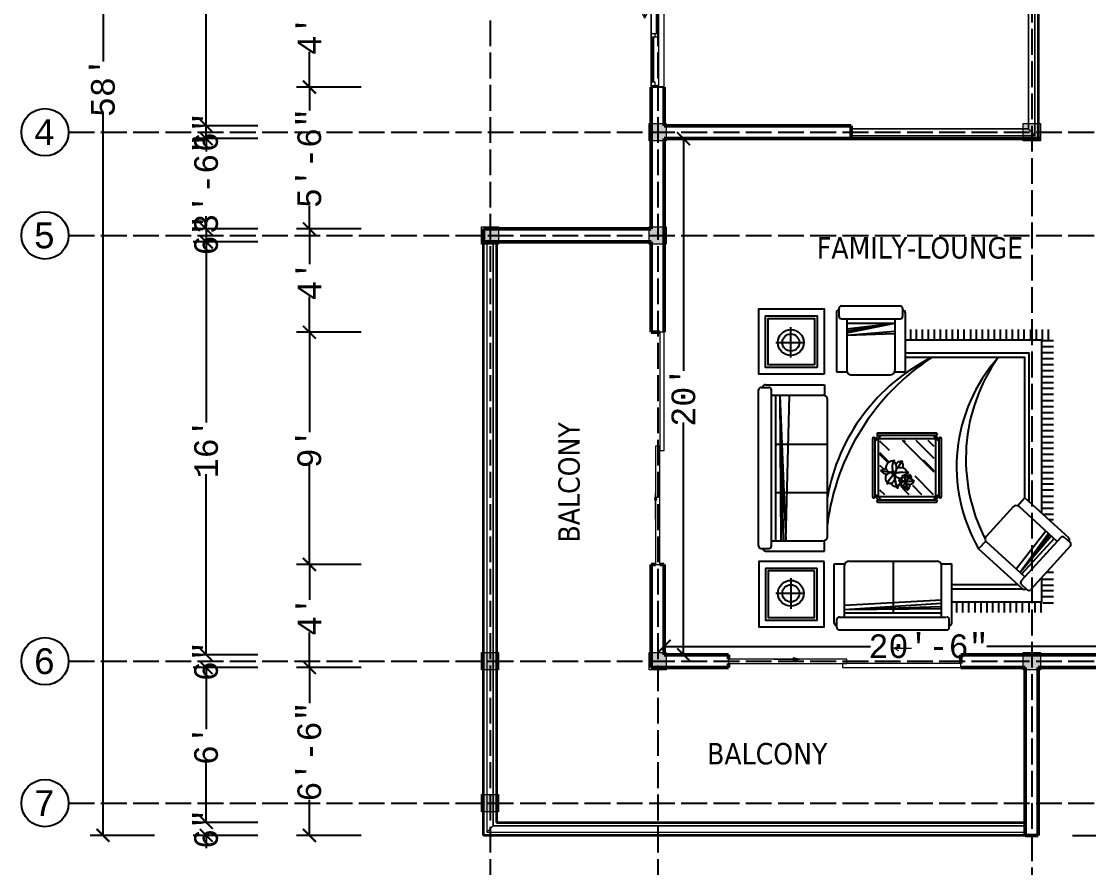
# Model space of a CAD drawing. Header units: inches. Extents: x 8351 to 42256, y 21052 to 33437.
# Drawn here: x 41262.2 to 41758.7, y 32509.7 to 32903.3 of the extents above; entities that cross this region are included whole.
import ezdxf

# ---------------------------------------------------------------- set-up
doc = ezdxf.new("R2010")
doc.units = ezdxf.units.IN
doc.header["$MEASUREMENT"] = 0
doc.linetypes.add('ACAD_ISO02W100', pattern=[15, 12, -3])
for name, color, linetype, lineweight in [('A-COLS', 52, 'Continuous', 9), ('A-DETL-GENF', 92, 'Continuous', 9), ('A-DIM', 7, 'Continuous', 25), ('A-DOOR', 10, 'Continuous', 13), ('A-FLOR-HRAL', 11, 'Continuous', 9), ('A-GLAZ', 160, 'Continuous', 13), ('A-TEXT', 7, 'Continuous', 25), ('A-WALL', 7, 'Continuous', 35)]:
    doc.layers.add(name, color=color, linetype=linetype, lineweight=lineweight)
doc.layers.add('A-FUNTURE', color=241, linetype='Continuous')
doc.layers.add('A-G-BEAM', color=8, linetype='ACAD_ISO02W100')
doc.styles.add('DIM_FONT', font='SIMPLEX', dxfattribs={"width": 0.8})
doc.styles.add('PDF Tahoma', font='tahoma.ttf')
doc.styles.get("Standard").update_dxf_attribs({"font": 'consolab.ttf', "height": 11})
doc.dimstyles.get("Standard").update_dxf_attribs({"dimtxt": 11, "dimasz": 6, "dimexe": 6, "dimexo": 16, "dimgap": 0.09, "dimtad": 0, "dimdec": 0, "dimzin": 0, "dimdsep": 46, "dimlunit": 4, "dimtxsty": 'Standard', "dimblk": 'ARCHTICK', "dimcen": 0.09, "dimclrd": 256, "dimclre": 256, "dimclrt": 256, "dimadec": 0, "dimazin": 0, "dimtfac": 1, "dimtdec": 0, "dimtix": 1, "dimtofl": 0, "dimtmove": 0, "dimatfit": 2, "dimldrblk": 'ARCHTICK', "dimfxl": 1, "dimtolj": 1, "dimtzin": 0, "dimlwd": -1, "dimlwe": -1, "dimarcsym": 0})

# ---------------------------------------------------------------- blocks, each defined once
blk = doc.blocks.new('M_Window-Sliding-Double - 1500 x 1200mm 2-330876-D-FIRST-FLOOR')
at = {"layer": 'A-GLAZ'}
for q in [(25, 6.85), (25, 4.85), (31, 5.85)]:
    blk.add_line((23, 5.85), q, dxfattribs=at)
blk = doc.blocks.new('M_Door-Double-Sliding - 1700 x 2000mm 2-339915-D-FIRST-FLOOR')
at = {"layer": 'A-DETL-GENF', "lineweight": 13}
blk.add_hatch(color=256, dxfattribs=at).paths.add_polyline_path([(24.01, 4.53), (21, 4), (24.01, 3.47)], flags=0)
at = {"layer": 'A-DETL-GENF'}
for p, q in [((24.01, 4.53), (21, 4)), ((33, 4), (21, 4)), ((21, 4), (24.01, 3.47)), ((24.01, 3.47), (24.01, 4.53))]:
    blk.add_line(p, q, dxfattribs=at)
at = {"layer": 'A-DOOR', "lineweight": 20}
for p, q in [((0.98, 8), (-54, 8)), ((-54, 8), (-54, 6.03)), ((-54, 6.03), (0.98, 6.03)), ((54, 6.03), (-0.98, 6.03)), ((-0.98, 6.03), (-0.98, 4.06)), ((0.98, 6.03), (0.98, 8)), ((54, 4.06), (54, 6.03)), ((-0.98, 4.06), (54, 4.06))]:
    blk.add_line(p, q, dxfattribs=at)
blk = doc.blocks.new('Top Rail Type - Top Rail_Internal_-340200-D-FIRST-FLOOR')
at = {"layer": 'A-FLOR-HRAL'}
for p, q in [((-304.86, 368.38), (-304.86, 210.88)), ((-301.86, 207.88), (-301.86, 368.38)), ((-304.86, 210.88), (-387.36, 210.88)), ((-387.36, 207.88), (-301.86, 207.88))]:
    blk.add_line(p, q, dxfattribs=at)
blk.add_open_spline([(-301.86, 207.88), (-301.86, 207.88), (-301.88, 207.9), (-301.98, 208), (-302.11, 208.13), (-302.24, 208.26), (-302.35, 208.37), (-302.47, 208.5), (-302.6, 208.63), (-302.74, 208.77), (-302.89, 208.92), (-303.04, 209.07), (-303.2, 209.22), (-303.36, 209.38), (-303.51, 209.54), (-303.67, 209.69), (-303.82, 209.84), (-303.97, 209.99), (-304.11, 210.13), (-304.24, 210.26), (-304.36, 210.39), (-304.47, 210.5), (-304.6, 210.63), (-304.74, 210.76), (-304.83, 210.86), (-304.86, 210.88), (-304.86, 210.88)], degree=3, knots=[0, 0, 0, 0, 0.066667, 0.133333, 0.2, 0.233333, 0.266667, 0.3, 0.333333, 0.366667, 0.4, 0.433333, 0.466667, 0.5, 0.533333, 0.566667, 0.6, 0.633333, 0.666667, 0.7, 0.733333, 0.766667, 0.8, 0.866667, 0.933333, 1, 1, 1, 1], dxfattribs=at)
blk = doc.blocks.new('Top Rail Type - Top Rail_Internal_-V5-D-FIRST-FLOOR')
at = {"layer": 'A-FLOR-HRAL'}
for p, q in [((-304.88, 210.9), (-304.88, 368.38)), ((-301.83, 207.86), (-301.83, 368.38)), ((-387.36, 210.9), (-304.88, 210.9)), ((-387.36, 207.86), (-301.83, 207.86))]:
    blk.add_line(p, q, dxfattribs=at)
blk = doc.blocks.new('Top Rail Type - Top Rail_Internal_-341054-D-FIRST-FLOOR')
at = {"layer": 'A-FLOR-HRAL'}
for p, q in [((-556.86, 158.38), (-556.86, -116.12)), ((-553.86, -113.12), (-553.86, 158.38)), ((-306.36, -113.12), (-553.86, -113.12)), ((-556.86, -116.12), (-306.36, -116.12))]:
    blk.add_line(p, q, dxfattribs=at)
blk.add_open_spline([(-556.86, -116.12), (-556.86, -116.12), (-556.83, -116.1), (-556.74, -116), (-556.6, -115.87), (-556.47, -115.74), (-556.36, -115.63), (-556.24, -115.5), (-556.11, -115.37), (-555.97, -115.23), (-555.82, -115.08), (-555.67, -114.93), (-555.51, -114.78), (-555.36, -114.62), (-555.2, -114.46), (-555.04, -114.31), (-554.89, -114.16), (-554.74, -114.01), (-554.6, -113.87), (-554.47, -113.74), (-554.35, -113.61), (-554.24, -113.5), (-554.11, -113.37), (-553.98, -113.24), (-553.88, -113.14), (-553.86, -113.12), (-553.86, -113.12)], degree=3, knots=[0, 0, 0, 0, 0.066667, 0.133333, 0.2, 0.233333, 0.266667, 0.3, 0.333333, 0.366667, 0.4, 0.433333, 0.466667, 0.5, 0.533333, 0.566667, 0.6, 0.633333, 0.666667, 0.7, 0.733333, 0.766667, 0.8, 0.866667, 0.933333, 1, 1, 1, 1], dxfattribs=at)
blk = doc.blocks.new('Top Rail Type - Top Rail_Internal_-V7-D-FIRST-FLOOR')
at = {"layer": 'A-FLOR-HRAL'}
for p, q in [((-556.88, 158.38), (-556.88, -116.14)), ((-553.83, 158.38), (-553.83, -113.1)), ((-553.83, -113.1), (-306.36, -113.1)), ((-556.88, -116.14), (-306.36, -116.14))]:
    blk.add_line(p, q, dxfattribs=at)
blk = doc.blocks.new('A$C35D01B65')
at = {"color": 252}
for p, q in [((122, 376), (128, 374)), ((128, 374), (123, 373)), ((123, 373), (134, 369)), ((27, 251), (34, 244)), ((27, 245), (27, 251)), ((34, 244), (36, 254)), ((36, 254), (42, 248)), ((42, 248), (44, 255)), ((44, 255), (49, 248)), ((49, 248), (51, 256)), ((51, 256), (55, 252)), ((55, 252), (59, 256)), ((59, 256), (60, 249)), ((60, 249), (67, 259)), ((67, 259), (70, 251)), ((70, 251), (74, 258)), ((74, 258), (77, 252)), ((77, 252), (82, 258)), ((82, 258), (84, 250)), ((84, 250), (89, 258)), ((89, 258), (94, 251)), ((94, 251), (97, 258)), ((97, 258), (101, 249)), ((101, 249), (105, 258)), ((105, 258), (106, 249)), ((106, 249), (114, 255)), ((114, 255), (114, 246)), ((114, 246), (119, 252)), ((119, 252), (119, 246)), ((119, 246), (124, 251)), ((132, 356), (123, 353)), ((123, 353), (137, 348)), ((134, 369), (124, 367)), ((124, 367), (132, 362)), ((132, 362), (126, 361)), ((126, 361), (132, 356)), ((137, 348), (128, 346)), ((128, 346), (135, 340)), ((135, 340), (129, 336)), ((129, 336), (140, 334)), ((138, 326), (131, 321)), ((131, 321), (140, 318)), ((140, 334), (132, 330)), ((132, 330), (138, 326)), ((140, 318), (132, 315)), ((132, 315), (139, 310)), ((139, 310), (136, 309)), ((136, 309), (143, 305)), ((143, 305), (137, 302)), ((178, 259), (188, 255)), ((183, 253), (178, 259)), ((185, 264), (194, 259)), ((188, 255), (185, 264)), ((191, 267), (198, 261)), ((194, 259), (191, 267)), ((198, 271), (203, 265)), ((198, 261), (198, 271)), ((203, 275), (210, 271)), ((203, 265), (203, 275)), ((209, 279), (216, 276)), ((210, 271), (209, 279)), ((215, 285), (224, 277)), ((216, 276), (215, 285)), ((222, 290), (227, 285)), ((224, 277), (222, 290)), ((227, 294), (232, 290)), ((227, 285), (227, 294)), ((232, 290), (234, 297)), ((234, 297), (240, 292)), ((240, 301), (245, 296)), ((240, 292), (240, 301)), ((245, 296), (246, 304)), ((246, 304), (251, 301)), ((251, 301), (252, 311)), ((252, 311), (259, 301)), ((259, 301), (261, 309)), ((261, 309), (265, 306)), ((265, 306), (267, 314)), ((11, 242), (17, 238)), ((14, 236), (11, 242)), ((21, 141), (15, 143)), ((17, 246), (23, 241)), ((17, 238), (17, 246)), ((18, 148), (21, 141)), ((31, 147), (18, 148)), ((23, 248), (27, 245)), ((23, 241), (23, 248)), ((31, 157), (31, 147)), ((38, 154), (31, 157)), ((35, 162), (38, 154)), ((46, 159), (35, 162)), ((43, 170), (46, 159)), ((55, 168), (43, 170)), ((55, 176), (55, 168)), ((59, 172), (55, 176)), ((65, 179), (59, 172)), ((71, 174), (65, 179)), ((71, 184), (71, 174)), ((78, 180), (71, 184)), ((78, 189), (78, 180)), ((83, 185), (78, 189)), ((83, 194), (83, 185)), ((88, 189), (83, 194)), ((84, 195), (88, 189)), ((145, 151), (134, 145)), ((134, 145), (144, 138)), ((144, 138), (135, 134)), ((135, 134), (144, 129)), ((145, 169), (137, 165)), ((137, 165), (144, 162)), ((144, 162), (137, 155)), ((137, 155), (145, 151)), ((144, 129), (137, 124)), ((137, 124), (144, 121)), ((149, 190), (138, 185)), ((138, 185), (146, 180)), ((146, 180), (138, 174)), ((138, 174), (145, 169)), ((149, 223), (139, 216)), ((150, 202), (140, 197)), ((140, 197), (149, 190)), ((141, 223), (148, 228)), ((142, 206), (150, 202)), ((148, 228), (155, 235)), ((180, 222), (184, 228)), ((184, 228), (185, 221)), ((185, 221), (188, 225)), ((188, 225), (191, 218)), ((191, 218), (198, 226)), ((198, 226), (200, 220)), ((200, 220), (205, 224)), ((205, 224), (211, 218)), ((211, 218), (218, 226)), ((218, 226), (220, 217)), ((220, 217), (226, 225)), ((226, 225), (230, 218)), ((230, 218), (235, 223)), ((234, 175), (238, 174)), ((235, 217), (242, 224)), ((235, 223), (235, 217)), ((235, 174), (241, 171)), ((238, 174), (235, 174)), ((240, 164), (235, 162)), ((235, 162), (243, 159)), ((241, 171), (236, 170)), ((236, 170), (240, 168)), ((240, 168), (237, 167)), ((237, 167), (240, 164)), ((243, 159), (238, 158)), ((238, 158), (241, 155)), ((241, 155), (239, 153)), ((239, 153), (244, 152)), ((244, 152), (240, 149)), ((240, 149), (243, 147)), ((243, 147), (240, 144)), ((240, 144), (244, 143)), ((244, 143), (240, 141)), ((240, 141), (244, 138)), ((242, 224), (243, 215)), ((242, 138), (246, 135)), ((244, 138), (242, 138)), ((243, 215), (250, 222)), ((246, 135), (243, 134)), ((250, 222), (252, 213)), ((252, 213), (258, 219)), ((258, 219), (259, 212)), ((259, 212), (269, 218)), ((269, 218), (269, 210)), ((269, 210), (278, 214)), ((278, 214), (277, 208)), ((277, 208), (286, 213)), ((286, 213), (286, 205)), ((286, 205), (292, 209)), ((286, 124), (292, 120)), ((287, 119), (286, 124)), ((292, 209), (290, 200)), ((290, 200), (300, 205)), ((290, 127), (293, 124)), ((292, 120), (290, 127)), ((293, 129), (296, 127)), ((293, 124), (293, 129)), ((296, 127), (297, 131)), ((297, 131), (300, 128)), ((300, 205), (300, 196)), ((300, 196), (308, 203)), ((300, 133), (303, 130)), ((300, 128), (300, 133)), ((303, 130), (304, 135)), ((304, 135), (307, 133)), ((307, 139), (311, 133)), ((307, 133), (307, 139)), ((308, 203), (309, 195)), ((309, 195), (316, 198)), ((311, 133), (312, 138)), ((312, 138), (315, 136)), ((315, 136), (316, 141)), ((316, 198), (316, 192)), ((144, 121), (137, 114)), ((137, 114), (145, 111)), ((145, 111), (138, 105)), ((138, 105), (145, 101)), ((145, 101), (139, 94)), ((139, 94), (147, 91)), ((147, 91), (142, 86)), ((172, 100), (175, 98)), ((174, 97), (172, 100)), ((178, 44), (174, 45)), ((175, 102), (179, 100)), ((175, 98), (175, 102)), ((176, 47), (178, 44)), ((184, 47), (176, 47)), ((179, 103), (181, 102)), ((179, 100), (179, 103)), ((181, 105), (185, 101)), ((181, 102), (181, 105)), ((184, 52), (184, 47)), ((187, 51), (184, 52)), ((185, 101), (186, 107)), ((185, 55), (187, 51)), ((192, 53), (185, 55)), ((186, 107), (190, 103)), ((190, 103), (191, 107)), ((190, 60), (192, 53)), ((197, 59), (190, 60)), ((191, 107), (194, 103)), ((194, 103), (195, 108)), ((195, 108), (197, 106)), ((197, 106), (199, 108)), ((197, 63), (197, 59)), ((199, 61), (197, 63)), ((199, 108), (200, 104)), ((203, 65), (199, 61)), ((200, 104), (204, 109)), ((206, 62), (203, 65)), ((204, 109), (206, 105)), ((206, 105), (207, 109)), ((206, 68), (206, 62)), ((210, 65), (206, 68)), ((207, 109), (209, 106)), ((209, 106), (212, 109)), ((210, 70), (210, 65)), ((213, 68), (210, 70)), ((212, 109), (213, 104)), ((213, 104), (216, 109)), ((213, 74), (216, 70)), ((213, 73), (213, 68)), ((216, 70), (213, 73)), ((216, 109), (218, 105)), ((218, 105), (220, 109)), ((220, 109), (223, 104)), ((223, 104), (225, 109)), ((225, 109), (226, 104)), ((226, 104), (230, 107)), ((230, 107), (230, 102)), ((230, 102), (233, 106)), ((233, 106), (233, 102)), ((233, 102), (236, 105)), ((247, 49), (241, 46)), ((241, 46), (247, 42)), ((247, 42), (241, 40)), ((241, 40), (247, 37)), ((250, 71), (243, 68)), ((243, 68), (248, 65)), ((248, 65), (243, 62)), ((243, 62), (247, 59)), ((247, 59), (243, 57)), ((243, 57), (247, 55)), ((247, 55), (243, 51)), ((243, 51), (247, 49)), ((247, 37), (243, 34)), ((243, 34), (247, 33)), ((247, 33), (243, 29)), ((243, 29), (247, 27)), ((247, 27), (243, 23)), ((243, 23), (247, 21)), ((250, 90), (244, 86)), ((250, 78), (244, 75)), ((244, 75), (250, 71)), ((247, 21), (244, 17)), ((244, 17), (249, 16)), ((245, 90), (249, 92)), ((246, 80), (250, 78)), ((249, 16), (246, 13)), ((249, 92), (253, 96)), ((266, 109), (272, 107)), ((269, 106), (266, 109)), ((267, 89), (269, 92)), ((269, 92), (270, 89)), ((270, 113), (274, 109)), ((272, 107), (270, 113)), ((270, 89), (272, 91)), ((272, 91), (273, 87)), ((273, 114), (277, 111)), ((274, 109), (273, 114)), ((273, 87), (277, 91)), ((277, 117), (280, 113)), ((277, 111), (277, 117)), ((277, 91), (278, 88)), ((278, 88), (281, 90)), ((280, 119), (284, 117)), ((280, 113), (280, 119)), ((281, 90), (284, 87)), ((283, 121), (287, 119)), ((284, 117), (283, 121)), ((284, 87), (288, 91)), ((288, 91), (289, 86)), ((289, 86), (293, 91)), ((293, 91), (295, 87)), ((295, 87), (297, 90)), ((297, 86), (302, 90)), ((297, 90), (297, 86)), ((302, 90), (302, 85)), ((302, 85), (306, 89)), ((306, 89), (307, 84)), ((307, 84), (310, 87)), ((310, 87), (311, 84)), ((311, 84), (317, 87)), ((317, 87), (317, 82)), ((317, 82), (322, 85)), ((322, 85), (321, 81)), ((321, 81), (326, 84)), ((326, 84), (326, 79)), ((326, 79), (330, 81)), ((330, 81), (329, 76)), ((329, 76), (334, 79)), ((334, 79), (334, 74)), ((334, 74), (339, 78)), ((339, 78), (339, 74)), ((339, 74), (343, 75)), ((343, 75), (343, 72))]:
    blk.add_line(p, q, dxfattribs=at)
for centre, major_axis, ratio, start_param, end_param in [((85, 393), (-37.4, 0), 0.931359, 2.497732, 3.141566), ((-449, 255), (591, 0), 0.931359, 0.079161, 0.254194), ((149, 396), (-27.1, 0), 0.931359, 0.095049, 1.048204), ((104, 323), (62.8, 0), 0.931359, -0.117085, 1.048204), ((80, 130), (135, 0), 0.931359, 1.233746, 2.201938), ((98, 246), (-90.4, 0), 0.931359, -1.210835, 0.057502), ((86, 275), (57.7, 0), 0.931359, 0.080445, 1.930758), ((196, 316), (-101, 0), 0.931359, -0.64386, -0.12835), ((104, 276), (-39.5, 0), 0.931359, 2.014039, 3.222037), ((132, 234), (13.9, 0), 0.931359, -0.999365, 2.417245), ((167, 344), (107, 0), 0.931359, 4.383389, 4.574189), ((214, 286), (-76, 0), 0.931359, 0.310142, 0.617664), ((171, 277), (-27.4, 0), 0.931359, -0.292573, 1.81957), ((215, 265), (-73.1, 0), 0.931359, 4.069383, 5.990613), ((204, 282), (-60.9, 0), 0.931359, 0.258874, 0.700688), ((160, 264), (19.9, 0), 0.931359, 4.605943, 5.560187), ((206, 252), (27.8, 0), 0.931359, 3.118446, 4.736174), ((448, -9), (-389, 0), 0.931359, -1.118727, -0.806659), ((205, 290), (-68.5, 0), 0.931359, 1.594581, 3.412072), ((272, 335), (-20.9, 0), 0.931359, 0.92779, 1.908697), ((234, 204), (79.9, 0), 0.931359, 0.168838, 1.107636), ((369, 249), (-116, 0), 0.931359, -0.676061, -0.565041), ((-3, 241), (10.3, 0), 0.931359, -1.29861, 0.057502), ((11, 215), (20.8, 0), 0.931359, 0.790943, 2.116581), ((351, -221), (-514, 0), 0.931359, -1.036863, -0.843243), ((-29, 160), (-45.4, 0), 0.931359, 2.554351, 3.213873), ((23, 123), (20.5, 0), 0.931359, 1.064334, 2.325811), ((67, 167), (51, 0), 0.931359, 1.746607, 3.213873), ((87, 300), (97.5, 0), 0.931359, 4.035858, 5.283821), ((69, 201), (-74.6, 0), 0.931359, 1.064334, 1.872975), ((175, 162), (-90.2, 0), 0.931359, -0.376714, 1.142644), ((123, 190), (-31.5, 0), 0.931359, -0.718865, -0.080308), ((123, 190), (-31.5, 0), 0.931359, 3.848767, 4.459185), ((540, 141), (-399, 0), 0.931359, -0.185903, 0.185903), ((147, 232), (-8.8, 0), 0.931359, 3.236326, 5.013036), ((213, 192), (72.1, 0), 0.931359, 2.489227, 2.831661), ((173, 189), (-34.5, 0), 0.931359, 3.850701, 5.574077), ((178, 213), (26.4, 0), 0.931359, 2.266453, 3.127398), ((1506002, -2525816), (3102227, 123), 0.931356, 2.077581, 2.077587), ((177, 245), (-17, 0), 0.931359, 0.386029, 1.424245), ((222, 312), (-105, 0), 0.931359, 0.950586, 1.088264), ((123, 162), (-91, 0), 0.931359, 2.040895, 3.730687), ((221, 103), (50.6, 0), 0.931359, 1.930758, 3.199095), ((183, 193), (-32.4, 0), 0.931359, -1.320146, -1.172986), ((226, 229), (-51.6, 0), 0.931359, -0.405798, 0.1426), ((203, 17), (224, 0), 0.931359, 0.968732, 1.684797), ((214, 119), (-32.3, 0), 0.931359, 3.222037, 5.07235), ((212, 298), (-149, 0), 0.931359, 1.587494, 2.189866), ((276, 141), (56.8, 0), 0.931359, 2.497732, 3.013243), ((214, 185), (-20.9, 0), 0.931359, 2.497732, 3.141566), ((-86, 107), (-331, 0), 0.931359, 3.220754, 3.395787), ((250, 186), (15.2, 0), 0.931359, 3.236642, 4.189797), ((225, 145), (-35.2, 0), 0.931359, 3.024508, 4.189797), ((287, 113), (-40.9, 0), 0.931359, 4.069383, 5.990613), ((417, -40), (218, 0), 0.931359, 2.022865, 2.334934), ((281, 127), (38.4, 0), 0.931359, -1.547012, 0.270479), ((318, 159), (33.9, 0), 0.931359, 1.216661, 2.189866), ((318, 152), (-11.7, 0), 0.931359, 0.92779, 1.908697), ((362, 224), (-49.2, 0), 0.931359, 0.168838, 0.870004), ((373, 104), (65, 0), 0.931359, 2.465532, 2.576551), ((116, 65), (-30.4, 0), 0.931359, 3.066124, 3.935023), ((169, 66), (-22.9, 0), 0.931359, -1.361808, 0.131882), ((211, 38), (75.6, 0), 0.931359, 1.233746, 2.201938), ((165, 100), (-5.75, 0), 0.931359, 1.842983, 3.199095), ((172, 85), (11.7, 0), 0.931359, 0.790943, 2.116581), ((363, -159), (288, 0), 0.931359, 2.10473, 2.29835), ((150, 54), (-25.4, 0), 0.931359, 2.554351, 3.213873), ((179, 34), (11.5, 0), 0.931359, 1.064334, 2.325811), ((204, 58), (-28.5, 0), 0.931359, -1.394986, 0.07228), ((215, 133), (54.6, 0), 0.931359, 4.035858, 5.283821), ((205, 77), (-41.8, 0), 0.931359, 1.064334, 1.872975), ((264, 55), (50.5, 0), 0.931359, 2.764878, 4.284237), ((235, 71), (17.7, 0), 0.931359, 2.422728, 3.061285), ((225, 119), (22.1, 0), 0.931359, -1.127553, 0.080445), ((240, 96), (7.8, 0), 0.931359, -0.999365, 2.417245), ((235, 71), (-17.7, 0), 0.931359, 3.848767, 4.459185), ((259, 157), (60.1, 0), 0.931359, 4.383389, 4.574189), ((468, 44), (-224, 0), 0.931359, -0.185903, 0.185903), ((231, 1), (17, 0), 0.931359, -0.075469, 0.79343), ((286, 125), (-42.6, 0), 0.931359, 0.310142, 0.617664), ((262, 120), (-15.3, 0), 0.931359, -0.292573, 1.81957), ((280, 123), (-34.1, 0), 0.931359, 0.258874, 0.700688), ((248, 95), (-4.93, 0), 0.931359, 3.236326, 5.013036), ((285, 72), (40.4, 0), 0.931359, 2.489227, 2.831661), ((261, 2), (12.8, 0), 0.931359, 1.779785, 3.273475), ((263, 70), (-19.3, 0), 0.931359, 3.850701, 5.574077), ((266, 84), (-14.8, 0), 0.931359, -0.875139, -0.014195), ((255, 112), (-11.2, 0), 0.931359, 1.46435, 2.418595), ((843527, -1414492), (-1737237, 12), 0.93136, -1.063965, -1.063959), ((265, 102), (-9.51, 0), 0.931359, 0.386029, 1.424245), ((291, 139), (-58.8, 0), 0.931359, 0.950586, 1.088264), ((235, 56), (-51, 0), 0.931359, 2.040895, 3.730687), ((269, 73), (18.2, 0), 0.931359, 1.821447, 1.968607), ((293, 93), (-28.9, 0), 0.931359, -0.405798, 0.1426), ((280, -26), (126, 0), 0.931359, 0.968732, 1.684797), ((281, 106), (-15.6, 0), 0.931359, -0.023147, 1.594581), ((285, 132), (-83.6, 0), 0.931359, 1.587494, 2.189866), ((297, 79), (-44.8, 0), 0.931359, 3.310431, 4.249228), ((344, 54), (-19, 0), 0.931359, 4.358254, 5.331458), ((369, 90), (27.5, 0), 0.931359, 3.310431, 4.011597)]:
    blk.add_ellipse(centre, major_axis=major_axis, ratio=ratio, start_param=start_param, end_param=end_param, dxfattribs=at)
blk = doc.blocks.new('M_Window-Sliding-Double - 1500 x 1200mm 3-331050-B-FLOOR-PLAN')
at = {"layer": 'A-GLAZ'}
for p, q in [((8, 5.85), (10, 6.85)), ((8, 5.85), (10, 4.85)), ((8, 5.85), (16, 5.85)), ((24, 2.85), (-24, 2.85)), ((-24, -3.15), (24, -3.15))]:
    blk.add_line(p, q, dxfattribs=at)
at = {"layer": 'A-GLAZ', "lineweight": 20}
for p, q in [((-24, 2.85), (-24, -3.15)), ((-24, 2.85), (-21.5, 2.85)), ((-23.25, 2.85), (-23.25, -0.65)), ((-21.5, 1.1), (-23.25, 1.1)), ((-21.5, 2.85), (-21.5, 1.1)), ((-0.875, -0.65), (-0.875, 2.85)), ((-0.875, 2.85), (0.875, 2.85)), ((0.875, 1.1), (-0.875, 1.1)), ((0.875, 2.85), (0.875, -0.65)), ((21.5, 1.1), (21.5, -0.65)), ((23.25, 1.1), (21.5, 1.1)), ((23.25, 2.85), (24, 2.85)), ((23.25, 2.85), (23.25, -0.65)), ((24, -3.15), (24, 2.85)), ((-24, -0.65), (-23.25, -0.65)), ((-0.875, -0.65), (0.875, -0.65)), ((21.5, -0.65), (24, -0.65))]:
    blk.add_line(p, q, dxfattribs=at)
at = {"layer": 'A-GLAZ', "lineweight": 9}
for p, q in [((-21.5, 2.85), (-0.875, 2.85)), ((0.875, 2.85), (23.25, 2.85)), ((-23.25, -0.65), (-0.875, -0.65)), ((0.875, -0.65), (21.5, -0.65))]:
    blk.add_line(p, q, dxfattribs=at)
at = {"layer": 'A-GLAZ', "lineweight": 30}
for p, q in [((-21.5, 1.975), (-0.875, 1.975)), ((0.875, 0.225), (21.5, 0.225))]:
    blk.add_line(p, q, dxfattribs=at)
blk = doc.blocks.new('_ArchTick')
at = {"color": 0, "linetype": 'ByBlock', "const_width": 0.15}
blk.add_lwpolyline([(-0.5, -0.5), (0.5, 0.5)], dxfattribs=at)
blk = doc.blocks.new('*D176')
at = {"layer": 'A-DIM', "transparency": 16777216}
for p, q in [((41972.2, 32602.72), (42095.2, 32602.72)), ((42089.2, 32602.72), (42089.2, 32586.13)), ((42089.2, 32524.72), (42089.2, 32541.3)), ((41751.2, 32524.72), (42095.2, 32524.72))]:
    blk.add_line(p, q, dxfattribs=at)
at = {"layer": 'Defpoints', "color": 0, "transparency": 16777216}
for p in [(41956.2, 32602.72), (41735.2, 32524.72), (42089.2, 32524.72)]:
    blk.add_point(p, dxfattribs=at)
at = {"layer": 'A-DIM', "transparency": 16777216, "xscale": 6, "yscale": 6, "zscale": 6}
for p, rotation in [((42089.2, 32602.72), 90), ((42089.2, 32524.72), 270)]:
    blk.add_blockref('_ArchTick', p, dxfattribs=dict(at, rotation=rotation))
at = {"layer": 'A-DIM', "transparency": 16777216, "insert": (42089.2, 32563.72), "char_height": 11, "attachment_point": 5, "rotation": 90}
blk.add_mtext('\\A1;6\'-6"', dxfattribs=at)
blk = doc.blocks.new('*D181')
at = {"layer": 'A-DIM', "transparency": 16777216}
for p, q in [((41570.23, 32848.72), (41570.23, 32740.71)), ((41578.2, 32848.72), (41576.23, 32848.72)), ((41570.23, 32608.72), (41570.23, 32716.72)), ((41578.2, 32608.72), (41576.23, 32608.72))]:
    blk.add_line(p, q, dxfattribs=at)
at = {"layer": 'Defpoints', "color": 0, "transparency": 16777216}
for p in [(41562.2, 32848.72), (41570.23, 32848.72), (41562.2, 32608.72)]:
    blk.add_point(p, dxfattribs=at)
at = {"layer": 'A-DIM', "transparency": 16777216, "xscale": 6, "yscale": 6, "zscale": 6}
for p, rotation in [((41570.23, 32848.72), 90), ((41570.23, 32608.72), 270)]:
    blk.add_blockref('_ArchTick', p, dxfattribs=dict(at, rotation=rotation))
at = {"layer": 'A-DIM', "transparency": 16777216, "insert": (41570.23, 32728.72), "char_height": 11, "attachment_point": 5, "rotation": 90}
blk.add_mtext("\\A1;20'", dxfattribs=at)
blk = doc.blocks.new('*D182')
at = {"layer": 'A-DIM', "transparency": 16777216}
for p, q in [((41561.2, 32625.72), (41561.2, 32618.63)), ((41807.2, 32625.72), (41807.2, 32618.63)), ((41561.2, 32612.63), (41657.15, 32612.63)), ((41807.2, 32612.63), (41711.25, 32612.63))]:
    blk.add_line(p, q, dxfattribs=at)
at = {"layer": 'Defpoints', "color": 0, "transparency": 16777216}
for p in [(41561.2, 32612.63), (41561.2, 32609.72), (41807.2, 32609.72)]:
    blk.add_point(p, dxfattribs=at)
at = {"layer": 'A-DIM', "transparency": 16777216, "xscale": 6, "yscale": 6, "zscale": 6, "rotation": 180}
blk.add_blockref('_ArchTick', (41561.2, 32612.63), dxfattribs=at)
at = {"layer": 'A-DIM', "transparency": 16777216, "xscale": 6, "yscale": 6, "zscale": 6}
blk.add_blockref('_ArchTick', (41807.2, 32612.63), dxfattribs=at)
at = {"layer": 'A-DIM', "transparency": 16777216, "insert": (41684.2, 32612.63), "char_height": 11, "attachment_point": 5}
blk.add_mtext('\\A1;20\'-6"', dxfattribs=at)

msp = doc.modelspace()

# ---------------------------------------------------------------- hatches: boundary and pattern name
at = {"layer": 'A-COLS'}
h = msp.add_hatch(color=1, dxfattribs=at)
h.dxf.hatch_style = 1
h.paths.add_polyline_path([(41562.2, 32847.72), (41562.2, 32855.72), (41554.2, 32855.72), (41554.2, 32847.72)])
h = msp.add_hatch(color=1, dxfattribs=at)
h.dxf.hatch_style = 1
h.paths.add_polyline_path([(41736.2, 32847.72), (41736.2, 32855.72), (41728.2, 32855.72), (41728.2, 32847.72)])
h = msp.add_hatch(color=1, dxfattribs=at)
h.dxf.hatch_style = 1
h.paths.add_polyline_path([(41484.2, 32799.72), (41484.2, 32807.72), (41476.2, 32807.72), (41476.2, 32799.72)])
h = msp.add_hatch(color=1, dxfattribs=at)
h.dxf.hatch_style = 1
h.paths.add_polyline_path([(41562.2, 32799.72), (41562.2, 32807.72), (41554.2, 32807.72), (41554.2, 32799.72)])
h = msp.add_hatch(color=1, dxfattribs=at)
h.dxf.hatch_style = 1
h.paths.add_polyline_path([(41484.2, 32601.72), (41484.2, 32609.72), (41476.2, 32609.72), (41476.2, 32601.72)])
h = msp.add_hatch(color=1, dxfattribs=at)
h.dxf.hatch_style = 1
h.paths.add_polyline_path([(41562.2, 32601.72), (41562.2, 32609.72), (41554.2, 32609.72), (41554.2, 32601.72)])
h = msp.add_hatch(color=1, dxfattribs=at)
h.dxf.hatch_style = 1
h.paths.add_polyline_path([(41736.2, 32601.72), (41736.2, 32609.72), (41728.2, 32609.72), (41728.2, 32601.72)])
h = msp.add_hatch(color=1, dxfattribs=at)
h.dxf.hatch_style = 1
h.paths.add_polyline_path([(41484.2, 32535.72), (41484.2, 32543.72), (41476.2, 32543.72), (41476.2, 32535.72)])
at = {"layer": 'A-FUNTURE', "ltscale": 120}
h = msp.add_hatch(dxfattribs=at)
h.set_pattern_fill('AR-RROOF', color=256, scale=12, angle=135, style=0)
h.set_pattern_definition([(135, (37543.271, 29268.173), (-27.1529, 10.182338), [180, -24, 60, -12]), (135, (37527.743, 29275.216), (-2.800143, -19.770706), [36, -3.96, 72, -9]), (135, (37531.816, 29265.2034), (-49.808602, 38.438325), [96, -16.8, 48, -12])])
h.paths.add_polyline_path([(41686.8, 32708.34), (41661.6, 32708.34), (41661.6, 32683.14), (41686.8, 32683.14)])
h.paths.add_polyline_path([(41663.79, 32690.17), (41664.27, 32691.47), (41664.6, 32692.2), (41663.79, 32692.44), (41663.06, 32693), (41662.5, 32693.65), (41662.01, 32693.81), (41661.77, 32693.97), (41661.69, 32694.38), (41662.98, 32694.94), (41663.71, 32695.51), (41664.35, 32695.51), (41664.35, 32696.8), (41665.32, 32698.26), (41667.51, 32699.47), (41668.64, 32699.47), (41669.44, 32699.47), (41669.12, 32698.5), (41669.2, 32697.85), (41669.52, 32698.34), (41670.58, 32698.99), (41671.63, 32698.91), (41672.76, 32698.99), (41672.68, 32698.5), (41672.84, 32696.88), (41672.84, 32695.51), (41674.45, 32694.62), (41675.42, 32693.65), (41675.83, 32693.17), (41675.18, 32692.84), (41676.23, 32692.76), (41676.72, 32691.31), (41676.64, 32690.66), (41677.52, 32690.01), (41678.33, 32689.28), (41677.77, 32688.72), (41676.8, 32687.42), (41676.07, 32687.51), (41675.83, 32686.45), (41675.42, 32684.59), (41674.37, 32684.59), (41673.48, 32685.32), (41672.84, 32686.05), (41672.03, 32685.97), (41671.79, 32686.37), (41670.82, 32686.37), (41670.74, 32685.81), (41669.77, 32685.81), (41668.96, 32686.29), (41667.34, 32686.94), (41667.1, 32687.99), (41665.65, 32687.99), (41664.84, 32686.7), (41664.52, 32687.75), (41663.95, 32689.2)], flags=16)

# ---------------------------------------------------------------- linework, layer by layer
at = {"layer": 'A-COLS', "color": 7}
for points in [[(41554.2, 32855.72), (41562.2, 32855.72), (41562.2, 32847.72), (41554.2, 32847.72)], [(41728.2, 32855.72), (41736.2, 32855.72), (41736.2, 32847.72), (41728.2, 32847.72)], [(41476.2, 32807.72), (41484.2, 32807.72), (41484.2, 32799.72), (41476.2, 32799.72)], [(41554.2, 32807.72), (41562.2, 32807.72), (41562.2, 32799.72), (41554.2, 32799.72)], [(41476.2, 32609.72), (41484.2, 32609.72), (41484.2, 32601.72), (41476.2, 32601.72)], [(41554.2, 32609.72), (41562.2, 32609.72), (41562.2, 32601.72), (41554.2, 32601.72)], [(41728.2, 32609.72), (41736.2, 32609.72), (41736.2, 32601.72), (41728.2, 32601.72)], [(41476.2, 32543.72), (41484.2, 32543.72), (41484.2, 32535.72), (41476.2, 32535.72)]]:
    msp.add_lwpolyline(points, close=True, dxfattribs=at)
at = {"layer": 'A-DIM'}
for p, q in [((41300.2, 33220.72), (41300.2, 32884.57)), ((41348.2, 32854.72), (41348.2, 32920.69)), ((41396.2, 32872.72), (41396.2, 32889.11)), ((41420.2, 32872.72), (41390.2, 32872.72)), ((41420.2, 32872.72), (41390.2, 32872.72)), ((41396.2, 32872.72), (41396.2, 32861.89)), ((41561.2, 32872.72), (41555.2, 32872.72)), ((41300.2, 32524.72), (41300.2, 32860.86)), ((41348.2, 32854.72), (41348.2, 32860.72)), ((41372.2, 32854.72), (41342.2, 32854.72)), ((41372.2, 32854.72), (41342.2, 32854.72)), ((41348.2, 32848.72), (41348.2, 32854.72)), ((41372.2, 32848.72), (41342.2, 32848.72)), ((41372.2, 32848.72), (41342.2, 32848.72)), ((41348.2, 32848.72), (41348.2, 32842.72)), ((41396.2, 32806.72), (41396.2, 32817.55)), ((41348.2, 32806.72), (41348.2, 32812.72)), ((41372.2, 32806.72), (41342.2, 32806.72)), ((41372.2, 32806.72), (41342.2, 32806.72)), ((41348.2, 32806.72), (41348.2, 32800.72)), ((41420.2, 32806.72), (41390.2, 32806.72)), ((41420.2, 32806.72), (41390.2, 32806.72)), ((41396.2, 32806.72), (41396.2, 32790.33)), ((41372.2, 32800.72), (41342.2, 32800.72)), ((41372.2, 32800.72), (41342.2, 32800.72)), ((41348.2, 32800.72), (41348.2, 32716.75)), ((41348.2, 32800.72), (41348.2, 32794.72)), ((41396.2, 32758.72), (41396.2, 32775.11)), ((41420.2, 32758.72), (41390.2, 32758.72)), ((41420.2, 32758.72), (41390.2, 32758.72)), ((41396.2, 32758.72), (41396.2, 32712.19)), ((41348.2, 32608.72), (41348.2, 32692.69)), ((41396.2, 32650.72), (41396.2, 32697.25)), ((41420.2, 32650.72), (41390.2, 32650.72)), ((41420.2, 32650.72), (41390.2, 32650.72)), ((41396.2, 32650.72), (41396.2, 32634.33)), ((41396.2, 32602.72), (41396.2, 32619.11)), ((41348.2, 32608.72), (41348.2, 32614.72)), ((41372.2, 32608.72), (41342.2, 32608.72)), ((41372.2, 32608.72), (41342.2, 32608.72)), ((41372.2, 32602.72), (41342.2, 32602.72)), ((41372.2, 32602.72), (41342.2, 32602.72)), ((41348.2, 32602.72), (41348.2, 32574.08)), ((41348.2, 32602.72), (41348.2, 32596.72)), ((41420.2, 32602.72), (41390.2, 32602.72)), ((41420.2, 32602.72), (41390.2, 32602.72)), ((41396.2, 32602.72), (41396.2, 32586.13)), ((41348.2, 32530.72), (41348.2, 32559.36)), ((41396.2, 32524.72), (41396.2, 32541.3)), ((41348.2, 32530.72), (41348.2, 32536.72)), ((41372.2, 32530.72), (41342.2, 32530.72)), ((41372.2, 32530.72), (41342.2, 32530.72)), ((41324.2, 32524.72), (41294.2, 32524.72)), ((41372.2, 32524.72), (41342.2, 32524.72)), ((41348.2, 32524.72), (41348.2, 32518.72)), ((41420.2, 32524.72), (41390.2, 32524.72))]:
    msp.add_line(p, q, dxfattribs=at)
at = {"layer": 'A-FUNTURE', "ltscale": 120}
for p, q in [((41641.31, 32767.78), (41641.31, 32740.25)), ((41642.48, 32769.74), (41642.48, 32766.14)), ((41643.68, 32770.94), (41670.94, 32770.94)), ((41672.14, 32769.74), (41672.14, 32766.14)), ((41673.31, 32767.88), (41673.31, 32740.25)), ((41643.68, 32764.94), (41670.94, 32764.94)), ((41646.11, 32764.94), (41646.11, 32740.94)), ((41646.11, 32758.39), (41668.51, 32762.94)), ((41646.11, 32759.31), (41668.51, 32762.94)), ((41646.11, 32760.28), (41668.51, 32762.94)), ((41646.11, 32762.94), (41668.51, 32762.94)), ((41668.51, 32764.94), (41668.51, 32740.94)), ((41620.15, 32746.95), (41620.15, 32761.07)), ((41668.51, 32758.97), (41646.11, 32757.22)), ((41668.51, 32757.97), (41646.11, 32757.22)), ((41675.88, 32755.04), (41675.88, 32759.98)), ((41678.66, 32755.04), (41678.66, 32759.98)), ((41681.43, 32755.04), (41681.43, 32759.98)), ((41684.2, 32755.04), (41684.2, 32759.98)), ((41686.97, 32755.04), (41686.97, 32759.98)), ((41689.74, 32755.04), (41689.74, 32759.98)), ((41692.51, 32755.04), (41692.51, 32759.98)), ((41695.28, 32755.04), (41695.28, 32759.98)), ((41698.05, 32755.04), (41698.05, 32759.98)), ((41700.82, 32755.04), (41700.82, 32759.98)), ((41703.79, 32755.04), (41703.79, 32759.98)), ((41706.56, 32755.04), (41706.56, 32759.98)), ((41709.33, 32755.04), (41709.33, 32759.98)), ((41712.11, 32755.04), (41712.11, 32759.98)), ((41714.88, 32755.04), (41714.88, 32759.98)), ((41717.65, 32755.04), (41717.65, 32759.98)), ((41720.42, 32755.04), (41720.42, 32759.98)), ((41723.19, 32755.04), (41723.19, 32759.98)), ((41725.96, 32755.04), (41725.96, 32759.98)), ((41728.73, 32755.04), (41728.73, 32759.98)), ((41731.7, 32755.04), (41731.7, 32759.98)), ((41734.47, 32755.04), (41734.47, 32759.98)), ((41737.24, 32755.04), (41737.24, 32759.98)), ((41740.01, 32755.04), (41740.01, 32759.98)), ((41613.18, 32753.91), (41626.72, 32753.91)), ((41737.33, 32754.8), (41742.28, 32754.8)), ((41737.33, 32752.03), (41742.28, 32752.03)), ((41737.33, 32749.26), (41742.28, 32749.26)), ((41737.33, 32746.48), (41742.28, 32746.48)), ((41737.33, 32743.71), (41742.28, 32743.71)), ((41641.31, 32740.25), (41646.24, 32740.25)), ((41648.11, 32738.94), (41666.51, 32738.94)), ((41668.39, 32740.25), (41673.31, 32740.25)), ((41737.33, 32740.94), (41742.28, 32740.94)), ((41737.33, 32738.17), (41742.28, 32738.17)), ((41606.35, 32733.07), (41609.95, 32733.07)), ((41608.32, 32734.24), (41635.85, 32734.24)), ((41635.85, 32734.24), (41635.85, 32729.31)), ((41737.33, 32735.4), (41742.28, 32735.4)), ((41737.33, 32732.63), (41742.28, 32732.63)), ((41605.15, 32659.33), (41605.15, 32731.87)), ((41611.15, 32659.33), (41611.15, 32731.87)), ((41611.15, 32729.44), (41635.15, 32729.44)), ((41613.15, 32661.76), (41613.15, 32729.44)), ((41614.95, 32729.44), (41615.51, 32661.76)), ((41614.95, 32729.44), (41616.53, 32661.76)), ((41614.95, 32729.44), (41617.78, 32661.76)), ((41617.78, 32661.76), (41619.59, 32729.44)), ((41637.15, 32663.76), (41637.15, 32727.44)), ((41737.33, 32729.86), (41742.28, 32729.86)), ((41737.33, 32726.89), (41742.28, 32726.89)), ((41737.33, 32724.12), (41742.28, 32724.12)), ((41737.33, 32721.35), (41742.28, 32721.35)), ((41737.33, 32718.58), (41742.28, 32718.58)), ((41737.33, 32715.81), (41742.28, 32715.81)), ((41737.33, 32713.03), (41742.28, 32713.03)), ((41658.2, 32709.32), (41658.2, 32682.16)), ((41658.6, 32709.72), (41658.8, 32709.72)), ((41659.2, 32707.85), (41662.09, 32710.74)), ((41659.2, 32708.98), (41660.96, 32710.74)), ((41659.2, 32709.32), (41659.2, 32682.16)), ((41660.22, 32711.34), (41660.22, 32711.14)), ((41687.78, 32711.74), (41660.62, 32711.74)), ((41687.78, 32710.74), (41660.62, 32710.74)), ((41689.2, 32707.85), (41686.31, 32710.74)), ((41689.2, 32708.98), (41687.44, 32710.74)), ((41688.18, 32711.34), (41688.18, 32711.14)), ((41689.2, 32682.16), (41689.2, 32709.32)), ((41689.8, 32709.72), (41689.6, 32709.72)), ((41690.2, 32682.16), (41690.2, 32709.32)), ((41737.33, 32710.26), (41742.28, 32710.26)), ((41737.33, 32707.49), (41742.28, 32707.49)), ((41613.15, 32706.7), (41637.15, 32706.7)), ((41737.33, 32704.72), (41742.28, 32704.72)), ((41737.33, 32701.95), (41742.28, 32701.95)), ((41737.33, 32698.98), (41742.28, 32698.98)), ((41737.33, 32696.21), (41742.28, 32696.21)), ((41737.33, 32693.44), (41742.28, 32693.44)), ((41737.33, 32690.67), (41742.28, 32690.67)), ((41737.33, 32688.17), (41742.28, 32688.17)), ((41613.15, 32684.16), (41637.15, 32684.16)), ((41659.2, 32683.63), (41662.09, 32680.74)), ((41689.2, 32683.63), (41686.31, 32680.74)), ((41737.33, 32685.4), (41742.28, 32685.4)), ((41658.6, 32681.76), (41658.8, 32681.76)), ((41659.2, 32682.5), (41660.96, 32680.74)), ((41660.22, 32680.14), (41660.22, 32680.34)), ((41660.62, 32680.74), (41687.78, 32680.74)), ((41660.62, 32679.74), (41687.78, 32679.74)), ((41689.2, 32682.5), (41687.44, 32680.74)), ((41688.18, 32680.14), (41688.18, 32680.34)), ((41689.8, 32681.76), (41689.6, 32681.76)), ((41729.02, 32681.62), (41725.7, 32677.97)), ((41749.38, 32663.09), (41729.02, 32681.62)), ((41737.33, 32682.43), (41742.28, 32682.43)), ((41737.33, 32679.66), (41742.28, 32679.66)), ((41723.48, 32677.46), (41711.1, 32663.86)), ((41744.06, 32661.44), (41726.31, 32677.6)), ((41737.33, 32676.89), (41742.28, 32676.89)), ((41737.33, 32674.12), (41742.28, 32674.12)), ((41739.97, 32671.65), (41742.28, 32671.65)), ((41738.76, 32666.26), (41724.91, 32648.58)), ((41726.62, 32647.03), (41739.93, 32665.2)), ((41726.62, 32647.03), (41740.49, 32664.69)), ((41726.62, 32647.03), (41741.25, 32664)), ((41745.69, 32663.24), (41727.34, 32643.08)), ((41742.58, 32662.79), (41727.5, 32646.22)), ((41750.05, 32660.9), (41747.39, 32663.32)), ((41606.35, 32658.13), (41609.95, 32658.13)), ((41611.15, 32661.76), (41635.15, 32661.76)), ((41635.85, 32656.96), (41635.85, 32661.89)), ((41710.8, 32661.6), (41707.48, 32657.95)), ((41727.92, 32639.35), (41707.48, 32657.95)), ((41728.98, 32644.88), (41711.23, 32661.03)), ((41750.13, 32659.2), (41731.78, 32639.04)), ((41608.32, 32656.96), (41635.85, 32656.96)), ((41640.34, 32623.44), (41640.34, 32650.97)), ((41640.34, 32650.97), (41645.26, 32650.97)), ((41645.14, 32626.27), (41645.14, 32650.27)), ((41647.14, 32652.27), (41688.21, 32652.27)), ((41667.9, 32628.26), (41667.9, 32652.22)), ((41690.08, 32650.97), (41695.01, 32650.97)), ((41690.21, 32626.27), (41690.21, 32650.27)), ((41695.01, 32623.33), (41695.01, 32650.97)), ((41620.15, 32644.27), (41620.15, 32630.14)), ((41737.33, 32643.81), (41742.28, 32643.81)), ((41739.11, 32647.1), (41742.28, 32647.1)), ((41730.08, 32638.96), (41727.42, 32641.38)), ((41737.33, 32641.04), (41742.28, 32641.04)), ((41737.33, 32638.54), (41742.28, 32638.54)), ((41613.18, 32637.3), (41626.72, 32637.3)), ((41690.21, 32634.06), (41645.14, 32631.66)), ((41697.25, 32633.32), (41697.25, 32628.38)), ((41700.02, 32633.32), (41700.02, 32628.38)), ((41702.79, 32633.32), (41702.79, 32628.38)), ((41705.72, 32633.32), (41705.72, 32628.38)), ((41708.49, 32633.32), (41708.49, 32628.38)), ((41711.26, 32633.32), (41711.26, 32628.38)), ((41713.9, 32633.32), (41713.9, 32628.38)), ((41716.67, 32633.32), (41716.67, 32628.38)), ((41719.44, 32633.32), (41719.44, 32628.38)), ((41722.23, 32633.32), (41722.23, 32628.38)), ((41725, 32633.32), (41725, 32628.38)), ((41727.77, 32633.32), (41727.77, 32628.38)), ((41730.85, 32633.32), (41730.85, 32628.38)), ((41733.62, 32633.32), (41733.62, 32628.38)), ((41736.39, 32633.32), (41736.39, 32628.38)), ((41737.33, 32635.77), (41742.28, 32635.77)), ((41645.14, 32629.71), (41690.21, 32632.69)), ((41645.14, 32629.71), (41690.21, 32631.2)), ((41645.14, 32629.71), (41690.21, 32630.29)), ((41645.14, 32628.27), (41690.21, 32628.27)), ((41737.33, 32632.8), (41742.28, 32632.8)), ((41641.51, 32621.47), (41641.51, 32625.07)), ((41642.71, 32626.27), (41692.46, 32626.27)), ((41693.84, 32621.47), (41693.84, 32625.07)), ((41642.71, 32620.27), (41692.69, 32620.27))]:
    msp.add_line(p, q, dxfattribs=at)
for points in [[(41635.61, 32739.14), (41605.21, 32739.14), (41605.21, 32769.54), (41635.61, 32769.54)], [(41632.41, 32742.34), (41608.41, 32742.34), (41608.41, 32766.34), (41632.41, 32766.34)], [(41631.21, 32743.54), (41609.61, 32743.54), (41609.61, 32765.14), (41631.21, 32765.14)], [(41687.6, 32709.14), (41660.8, 32709.14), (41660.8, 32682.34), (41687.6, 32682.34)], [(41635.61, 32652.07), (41605.21, 32652.07), (41605.21, 32621.67), (41635.61, 32621.67)], [(41632.41, 32648.87), (41608.41, 32648.87), (41608.41, 32624.87), (41632.41, 32624.87)], [(41631.21, 32647.67), (41609.61, 32647.67), (41609.61, 32626.07), (41631.21, 32626.07)]]:
    msp.add_lwpolyline(points, close=True, dxfattribs=at)
for points in [[(41736.93, 32674.42), (41736.93, 32755.01), (41673.3, 32755.01)], [(41730.93, 32679.88), (41730.93, 32749.01), (41673.3, 32749.01)], [(41728.93, 32681.52), (41728.93, 32747.01), (41673.3, 32747.01)], [(41695.17, 32633.37), (41736.93, 32633.37), (41736.93, 32644.7)], [(41695.17, 32641.37), (41725.7, 32641.37)], [(41695.17, 32639.37), (41727.9, 32639.37)], [(41729.48, 32639.37), (41729.64, 32639.37)]]:
    msp.add_lwpolyline(points, dxfattribs=at)
for centre, radius in [((41620.15, 32753.91), 6), ((41620.15, 32753.91), 4), ((41620.15, 32637.3), 6), ((41620.15, 32637.3), 4)]:
    msp.add_circle(centre, radius, dxfattribs=at)
for centre, radius, start, end in [((41642.51, 32767.83), 1.2, 91.3932, 182.6198), ((41643.68, 32769.74), 1.2, 90, 180), ((41670.94, 32769.74), 1.2, 0, 90), ((41672.12, 32767.83), 1.2, 357.3802, 88.6068), ((41643.68, 32766.14), 1.2, 180, 270), ((41670.94, 32766.14), 1.2, 270, 0), ((41745.61, 32655.49), 109.35, 123.17, 172.7038), ((41725.9, 32666.31), 90.13, 116.4286, 169.9671), ((41773.64, 32696.14), 76.39, 138.2492, 209.996), ((41783.11, 32699.77), 81.55, 144.5919, 207.1851), ((41648.11, 32740.94), 2, 180, 270), ((41666.51, 32740.94), 2, 270, 0), ((41606.35, 32731.87), 1.2, 90, 180), ((41608.26, 32733.04), 1.2, 87.3802, 178.6068), ((41609.95, 32731.87), 1.2, 0, 90), ((41635.15, 32727.44), 2, 0, 90), ((41658.6, 32709.32), 0.4, 90, 180), ((41658.8, 32709.32), 0.4, 0, 90), ((41660.62, 32711.34), 0.4, 90, 180), ((41660.62, 32711.14), 0.4, 180, 270), ((41687.78, 32711.34), 0.4, 0, 90), ((41687.78, 32711.14), 0.4, 270, 0), ((41689.6, 32709.32), 0.4, 90, 180), ((41689.8, 32709.32), 0.4, 0, 90), ((41658.6, 32682.16), 0.4, 180, 270), ((41658.8, 32682.16), 0.4, 270, 0), ((41660.62, 32680.34), 0.4, 90, 180), ((41660.62, 32680.14), 0.4, 180, 270), ((41687.78, 32680.34), 0.4, 0, 90), ((41687.78, 32680.14), 0.4, 270, 0), ((41689.6, 32682.16), 0.4, 180, 270), ((41689.8, 32682.16), 0.4, 270, 0), ((41724.96, 32676.12), 2, 47.6918, 137.6918), ((41635.15, 32663.76), 2, 270, 0), ((41712.57, 32662.51), 2, 137.6918, 227.6918), ((41746.58, 32662.43), 1.2, 47.6918, 137.6918), ((41748.61, 32662.16), 1.2, 319.085, 50.3116), ((41606.35, 32659.33), 1.2, 180, 270), ((41608.26, 32658.16), 1.2, 181.3932, 272.6198), ((41609.95, 32659.33), 1.2, 270, 0), ((41749.24, 32660.01), 1.2, 317.6918, 47.6918), ((41647.14, 32650.27), 2, 90, 180), ((41688.21, 32650.27), 2, 0, 90), ((41728.23, 32642.27), 1.2, 137.6918, 227.6918), ((41728.69, 32640.27), 1.2, 225.0719, 316.2986), ((41730.89, 32639.85), 1.2, 227.6918, 317.6918), ((41641.54, 32623.38), 1.2, 177.3802, 268.6068), ((41642.71, 32625.07), 1.2, 90, 180), ((41692.64, 32625.07), 1.2, 0, 90), ((41693.81, 32623.38), 1.2, 271.3932, 2.6198), ((41642.71, 32621.47), 1.2, 180, 270), ((41692.64, 32621.47), 1.2, 270, 0)]:
    msp.add_arc(centre, radius, start, end, dxfattribs=at)
at = {"layer": 'A-G-BEAM'}
for p, q in [((41480.2, 33413.72), (41480.2, 32332.72)), ((41558.2, 33413.72), (41558.2, 32332.72)), ((41732.2, 33124.72), (41732.2, 32332.72)), ((41284.2, 32851.72), (42234.2, 32851.72)), ((41284.2, 32803.72), (42234.2, 32803.72)), ((41284.2, 32605.72), (42234.2, 32605.72)), ((41284.2, 32539.72), (42234.2, 32539.72))]:
    msp.add_line(p, q, dxfattribs=at)
at = {"layer": 'A-G-BEAM', "color": 7, "linetype": 'Continuous'}
for centre in [(41273.2, 32851.72), (41273.2, 32803.72), (41273.2, 32605.72), (41273.2, 32539.72)]:
    msp.add_circle(centre, 11, dxfattribs=at)
at = {"layer": 'A-WALL'}
for p, q in [((41735.2, 33010.72), (41735.2, 32848.72)), ((41477.2, 32524.72), (41477.2, 32800.72)), ((41483.2, 32800.72), (41483.2, 32530.72)), ((41483.2, 32530.72), (41729.2, 32530.72)), ((41729.2, 32524.72), (41477.2, 32524.72))]:
    msp.add_line(p, q, dxfattribs=at)
at = {"layer": 'A-WALL', "lineweight": 50}
for p, q in [((41555.2, 32872.72), (41555.2, 32806.72)), ((41561.2, 32854.72), (41561.2, 32872.72)), ((41648.2, 32854.72), (41561.2, 32854.72)), ((41648.2, 32848.72), (41648.2, 32854.72)), ((41561.2, 32758.72), (41561.2, 32848.72)), ((41561.2, 32848.72), (41648.2, 32848.72)), ((41736.2, 32848.72), (41648.2, 32848.72)), ((41555.2, 32806.72), (41477.2, 32806.72)), ((41477.2, 32806.72), (41477.2, 32800.72)), ((41477.2, 32800.72), (41555.2, 32800.72)), ((41555.2, 32800.72), (41555.2, 32758.72)), ((41555.2, 32758.72), (41559.23, 32758.72)), ((41557.26, 32650.72), (41555.2, 32650.72)), ((41555.2, 32650.72), (41555.2, 32602.72)), ((41561.2, 32650.72), (41559.23, 32650.72)), ((41561.2, 32608.72), (41561.2, 32650.72)), ((41591.2, 32608.72), (41561.2, 32608.72)), ((41591.2, 32606.65), (41591.2, 32608.72)), ((41699.2, 32608.72), (41699.2, 32604.69)), ((41814.2, 32608.72), (41699.2, 32608.72)), ((41591.2, 32602.72), (41591.2, 32604.69)), ((41555.2, 32602.72), (41591.2, 32602.72)), ((41699.2, 32602.72), (41729.2, 32602.72)), ((41729.2, 32602.72), (41729.2, 32524.72)), ((41735.2, 32602.72), (41963.2, 32602.72)), ((41735.2, 32524.72), (41735.2, 32602.72)), ((41729.2, 32524.72), (41735.2, 32524.72))]:
    msp.add_line(p, q, dxfattribs=at)

# ---------------------------------------------------------------- block references
at = {"layer": 'A-DIM', "xscale": 6, "yscale": 6, "zscale": 6}
for p, rotation in [((41396.2, 32872.72), 90), ((41396.2, 32872.72), 270), ((41348.2, 32854.72), 270), ((41348.2, 32854.72), 270), ((41348.2, 32848.72), 270), ((41348.2, 32848.72), 90), ((41348.2, 32806.72), 270), ((41348.2, 32806.72), 90), ((41396.2, 32806.72), 90), ((41396.2, 32806.72), 270), ((41348.2, 32800.72), 90), ((41348.2, 32800.72), 90), ((41396.2, 32758.72), 90), ((41396.2, 32758.72), 270), ((41396.2, 32650.72), 90), ((41396.2, 32650.72), 270), ((41348.2, 32608.72), 270), ((41348.2, 32608.72), 270), ((41348.2, 32602.72), 90), ((41348.2, 32602.72), 90), ((41396.2, 32602.72), 90), ((41396.2, 32602.72), 270), ((41348.2, 32530.72), 270), ((41348.2, 32530.72), 270), ((41300.2, 32524.72), 270), ((41348.2, 32524.72), 90), ((41396.2, 32524.72), 270)]:
    msp.add_blockref('_ArchTick', p, dxfattribs=dict(at, rotation=rotation))
at = {"layer": 'A-DOOR'}
for p, rotation in [((41553.2, 32704.72), 269.9999999999999), ((41645.2, 32610.72), 180)]:
    msp.add_blockref('M_Door-Double-Sliding - 1700 x 2000mm 2-339915-D-FIRST-FLOOR', p, dxfattribs=dict(at, rotation=rotation))
at = {"layer": 'A-FLOR-HRAL'}
for name in ['Top Rail Type - Top Rail_Internal_-340200-D-FIRST-FLOOR', 'Top Rail Type - Top Rail_Internal_-V5-D-FIRST-FLOOR', 'Top Rail Type - Top Rail_Internal_-V7-D-FIRST-FLOOR', 'Top Rail Type - Top Rail_Internal_-341054-D-FIRST-FLOOR']:
    msp.add_blockref(name, (42035.56, 32642.34), dxfattribs=at)
at = {"layer": 'A-FUNTURE', "ltscale": 120, "xscale": -0.04, "yscale": 0.04, "zscale": 0.04, "rotation": 90}
msp.add_blockref('A$C35D01B65', (41677.58, 32699.26), dxfattribs=at)
at = {"layer": 'A-GLAZ', "rotation": 89.99999999999991}
msp.add_blockref('M_Window-Sliding-Double - 1500 x 1200mm 3-331050-B-FLOOR-PLAN', (41558.05, 32896.72), dxfattribs=at)
at = {"layer": 'A-GLAZ'}
msp.add_blockref('M_Window-Sliding-Double - 1500 x 1200mm 2-330876-D-FIRST-FLOOR', (41645.2, 32605.87), dxfattribs=at)

# ---------------------------------------------------------------- texts
at = {"layer": 'A-DIM', "char_height": 11, "attachment_point": 5, "rotation": 90}
for s, insert in [("\\A1;4'", (41396.2, 32896.72)), ("\\A1;58'", (41300.2, 32872.72)), ('\\A1;6"', (41348.2, 32851.72)), ('\\A1;5\'-6"', (41396.2, 32839.72)), ('\\A1;3\'-6"', (41348.2, 32827.72)), ('\\A1;6"', (41348.2, 32803.72)), ("\\A1;4'", (41396.2, 32782.72)), ("\\A1;16'", (41348.2, 32704.72)), ("\\A1;9'", (41396.2, 32704.72)), ("\\A1;4'", (41396.2, 32626.72)), ('\\A1;6"', (41348.2, 32605.72)), ('\\A1;6\'-6"', (41396.2, 32563.72)), ("\\A1;6'", (41348.2, 32566.72)), ('\\A1;6"', (41348.2, 32527.72))]:
    msp.add_mtext(s, dxfattribs=dict(at, insert=insert))
at = {"layer": 'A-FUNTURE', "ltscale": 120, "style": 'DIM_FONT', "width": 0.8, "flags": 9}
for tag, s in [('YSIZE', '604'), ('XSIZE', '1041')]:
    msp.add_attdef(tag, (41669.94, 32709.04), s, height=0.02, rotation=90, dxfattribs=at)
at = {"layer": 'A-G-BEAM', "color": 7, "char_height": 12, "attachment_point": 1}
for s, insert in [('4 ', (41267.81, 32857.74)), ('5 ', (41267.81, 32809.74)), ('6 ', (41267.81, 32611.74)), ('7 ', (41267.81, 32545.74))]:
    msp.add_mtext_dynamic_manual_height_columns(s, width=13.2112, gutter_width=60, heights=[0], dxfattribs=dict(at, insert=insert))
at = {"layer": 'A-TEXT', "color": 7, "char_height": 9.944, "attachment_point": 7, "style": 'PDF Tahoma'}
for s, insert in [('FAMILY-LOUNGE', (41632.23, 32792.79)), ('BALCONY', (41581.17, 32557.54))]:
    msp.add_mtext(s, dxfattribs=dict(at, insert=insert))
at = {"layer": 'A-TEXT', "color": 7, "insert": (41522.12, 32660.89), "char_height": 9.944, "attachment_point": 7, "rotation": 90, "style": 'PDF Tahoma'}
msp.add_mtext('BALCONY', dxfattribs=at)

# ---------------------------------------------------------------- dimensions: what is measured, and where the dimension line sits
at = {"layer": 'A-DIM'}
dim = msp.add_linear_dim(base=(41570.23, 32848.72), p1=(41562.2, 32608.72), p2=(41562.2, 32848.72), angle=90, dimstyle='Standard', dxfattribs=at)
dim.commit()
dim.dimension.update_dxf_attribs({"geometry": '*D181', "text_midpoint": (41570.23, 32728.72)})
dim = msp.add_linear_dim(base=(41561.2, 32612.63), p1=(41807.2, 32609.72), p2=(41561.2, 32609.72), dimstyle='Standard', dxfattribs=at)
dim.commit()
dim.dimension.update_dxf_attribs({"geometry": '*D182', "text_midpoint": (41684.2, 32612.63)})
dim = msp.add_linear_dim(base=(42089.2, 32524.72), p1=(41956.2, 32602.72), p2=(41735.2, 32524.72), angle=90, dimstyle='Standard', override={"dimtmove": 1}, dxfattribs=at)
dim.commit()
dim.dimension.update_dxf_attribs({"geometry": '*D176', "text_midpoint": (42089.2, 32563.72)})

doc.saveas('drawing.dxf')
